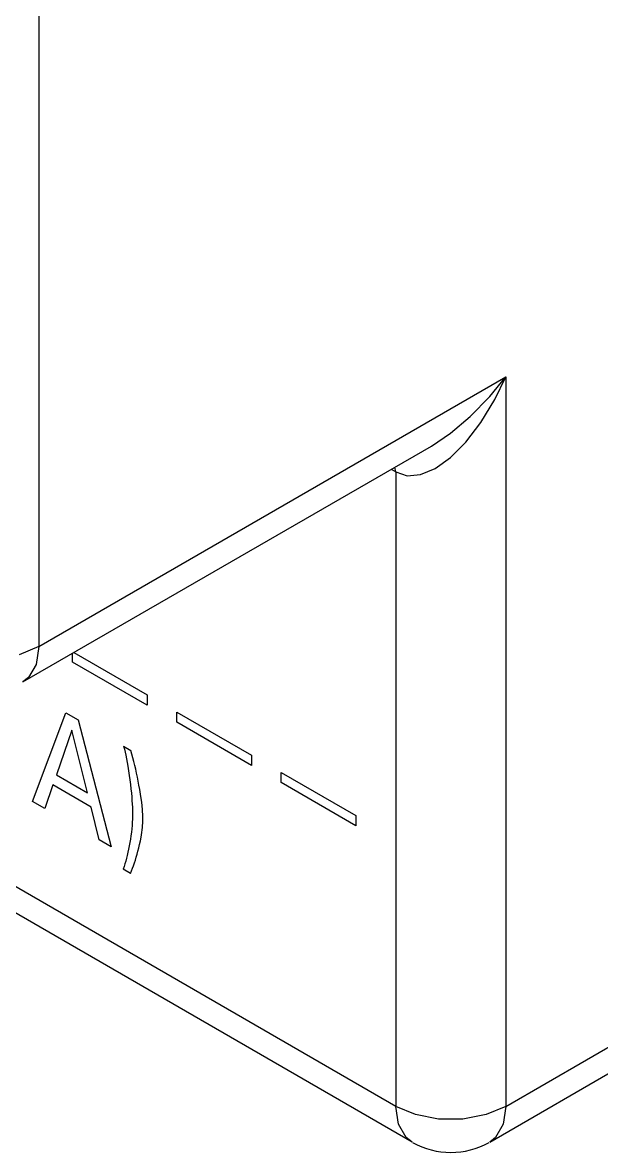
# Model space of a CAD drawing. Extents: x 0 to 420, y 0 to 297.
# Drawn here: x 193.16 to 200.62, y 101.48 to 116.02 of the extents above; entities that cross this region are included whole.
import ezdxf

# ---------------------------------------------------------------- set-up
doc = ezdxf.new("R2010")
doc.units = 0
doc.header["$LTSCALE"] = 23.1
doc.layers.add('40000_ISO', color=7, linetype='CONTINUOUS')

msp = doc.modelspace()

# ---------------------------------------------------------------- linework, layer by layer
at = {"layer": '40000_ISO', "color": 7, "linetype": 'CONTINUOUS'}
for p, q in [((193.373, 143.103), (193.373, 107.994)), ((197.97, 102.074), (174.281, 115.75)), ((198.177, 101.616), (174.488, 115.292)), ((193.373, 107.994), (199.384, 111.464)), ((199.177, 111.209), (199.384, 111.464)), ((199.242, 111.171), (199.384, 111.464)), ((199.384, 111.464), (199.384, 102.074)), ((198.928, 110.952), (199.177, 111.209)), ((199.062, 110.874), (199.242, 111.171)), ((198.673, 110.737), (198.928, 110.952)), ((198.87, 110.623), (199.062, 110.874)), ((198.427, 110.573), (198.673, 110.737)), ((193.166, 107.536), (198.427, 110.573)), ((198.674, 110.426), (198.87, 110.623)), ((198.477, 110.285), (198.674, 110.426)), ((197.909, 110.274), (197.97, 110.239)), ((197.97, 110.239), (197.957, 110.302)), ((197.97, 110.239), (198.116, 110.191)), ((197.97, 110.239), (197.97, 102.074)), ((198.288, 110.205), (198.477, 110.285)), ((198.116, 110.191), (198.288, 110.205)), ((199.384, 102.074), (211.617, 109.137)), ((199.177, 101.616), (210.66, 108.246)), ((193.373, 107.994), (193.12, 107.887)), ((193.373, 107.994), (193.339, 107.763)), ((193.805, 107.793), (193.805, 107.904)), ((193.821, 107.914), (194.765, 107.369)), ((193.339, 107.763), (193.239, 107.593)), ((194.765, 107.238), (193.805, 107.793)), ((193.239, 107.593), (193.166, 107.536)), ((194.765, 107.369), (194.765, 107.238)), ((193.29, 106), (193.719, 107.141)), ((193.719, 107.141), (193.876, 107.05)), ((193.876, 107.05), (194.305, 105.414)), ((195.149, 107.147), (196.109, 106.593)), ((195.149, 107.017), (195.149, 107.147)), ((196.109, 106.462), (195.149, 107.017)), ((193.798, 106.916), (193.598, 106.342)), ((193.999, 106.11), (193.798, 106.916)), ((194.462, 106.711), (194.557, 106.656)), ((194.462, 106.711), (194.473, 106.672)), ((194.473, 106.672), (194.482, 106.634)), ((194.482, 106.634), (194.49, 106.596)), ((194.49, 106.596), (194.5, 106.547)), ((194.571, 106.608), (194.557, 106.656)), ((194.583, 106.559), (194.571, 106.608)), ((196.109, 106.593), (196.109, 106.462)), ((194.5, 106.547), (194.509, 106.499)), ((194.509, 106.499), (194.517, 106.451)), ((194.517, 106.451), (194.526, 106.392)), ((194.596, 106.511), (194.583, 106.559)), ((194.608, 106.461), (194.596, 106.511)), ((194.619, 106.412), (194.608, 106.461)), ((193.598, 106.342), (193.999, 106.11)), ((194.526, 106.392), (194.535, 106.333)), ((194.535, 106.333), (194.542, 106.275)), ((194.63, 106.362), (194.619, 106.412)), ((194.641, 106.31), (194.63, 106.362)), ((194.651, 106.259), (194.641, 106.31)), ((196.493, 106.372), (197.453, 105.817)), ((196.493, 106.241), (196.493, 106.372)), ((193.552, 106.211), (193.448, 105.909)), ((194.044, 105.927), (193.552, 106.211)), ((194.542, 106.275), (194.55, 106.218)), ((194.55, 106.218), (194.556, 106.161)), ((194.556, 106.161), (194.563, 106.105)), ((194.661, 106.207), (194.651, 106.259)), ((194.671, 106.151), (194.661, 106.207)), ((194.681, 106.094), (194.671, 106.151)), ((197.453, 105.686), (196.493, 106.241)), ((193.448, 105.909), (193.29, 106)), ((194.563, 106.105), (194.567, 106.057)), ((194.567, 106.057), (194.571, 106.01)), ((194.571, 106.01), (194.575, 105.963)), ((194.689, 106.038), (194.681, 106.094)), ((194.696, 105.99), (194.689, 106.038)), ((194.15, 105.504), (194.044, 105.927)), ((194.575, 105.963), (194.577, 105.925)), ((194.577, 105.925), (194.578, 105.888)), ((194.578, 105.888), (194.579, 105.85)), ((194.579, 105.85), (194.578, 105.81)), ((194.701, 105.941), (194.696, 105.99)), ((194.706, 105.894), (194.701, 105.941)), ((194.708, 105.863), (194.706, 105.894)), ((194.71, 105.833), (194.708, 105.863)), ((194.575, 105.731), (194.572, 105.688)), ((194.577, 105.77), (194.575, 105.731)), ((194.578, 105.81), (194.577, 105.77)), ((194.708, 105.691), (194.71, 105.718)), ((194.711, 105.803), (194.71, 105.833)), ((194.71, 105.718), (194.711, 105.746)), ((194.711, 105.774), (194.711, 105.803)), ((194.711, 105.746), (194.711, 105.774)), ((197.453, 105.817), (197.453, 105.686)), ((194.563, 105.603), (194.557, 105.558)), ((194.568, 105.645), (194.563, 105.603)), ((194.572, 105.688), (194.568, 105.645)), ((194.688, 105.539), (194.693, 105.57)), ((194.693, 105.57), (194.698, 105.601)), ((194.698, 105.601), (194.702, 105.632)), ((194.702, 105.632), (194.706, 105.664)), ((194.706, 105.664), (194.708, 105.691)), ((194.305, 105.414), (194.15, 105.504)), ((194.536, 105.426), (194.527, 105.385)), ((194.543, 105.469), (194.536, 105.426)), ((194.551, 105.513), (194.543, 105.469)), ((194.557, 105.558), (194.551, 105.513)), ((194.658, 105.4), (194.669, 105.446)), ((194.669, 105.446), (194.679, 105.492)), ((194.679, 105.492), (194.688, 105.539)), ((194.51, 105.305), (194.5, 105.267)), ((194.519, 105.344), (194.51, 105.305)), ((194.527, 105.385), (194.519, 105.344)), ((194.615, 105.244), (194.626, 105.281)), ((194.626, 105.281), (194.637, 105.32)), ((194.637, 105.32), (194.648, 105.36)), ((194.648, 105.36), (194.658, 105.4)), ((194.469, 105.161), (194.458, 105.127)), ((194.553, 105.073), (194.458, 105.127)), ((194.48, 105.195), (194.469, 105.161)), ((194.49, 105.23), (194.48, 105.195)), ((194.5, 105.267), (194.49, 105.23)), ((194.566, 105.105), (194.579, 105.138)), ((194.579, 105.138), (194.591, 105.172)), ((194.591, 105.172), (194.603, 105.207)), ((194.603, 105.207), (194.615, 105.244)), ((194.553, 105.073), (194.566, 105.105)), ((198.223, 101.968), (197.97, 102.074)), ((198.003, 101.844), (197.97, 102.074)), ((199.384, 102.074), (199.131, 101.968)), ((199.384, 102.074), (199.35, 101.844)), ((198.52, 101.912), (198.223, 101.968)), ((199.131, 101.968), (198.833, 101.912)), ((198.103, 101.673), (198.003, 101.844)), ((198.833, 101.912), (198.52, 101.912)), ((199.35, 101.844), (199.25, 101.673)), ((198.177, 101.616), (198.103, 101.673)), ((199.25, 101.673), (199.177, 101.616))]:
    msp.add_line(p, q, dxfattribs=at)
msp.add_arc((198.677, 102.482), 1, 240.5455, 299.4547, dxfattribs=at)

doc.saveas('drawing.dxf')
